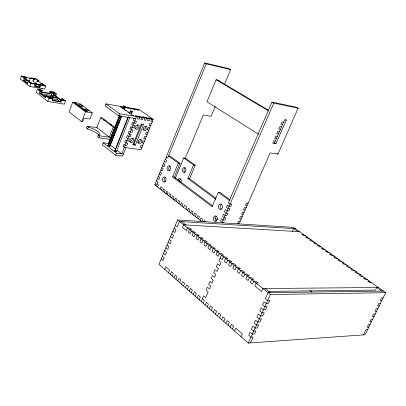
<?xml version="1.0" encoding="UTF-8"?>
<svg xmlns="http://www.w3.org/2000/svg" width="406" height="406" viewBox="0 0 406 406"><rect width="100%" height="100%" fill="white"/><g stroke="black" fill="none" stroke-linecap="round" stroke-linejoin="round"><path stroke-width="0.61" d="M116.745 151.139A1.259 0.345 21.5 0 1 116.42 151.458L116.162 151.413A1.259 0.345 21.5 0 1 114.984 150.956L114.766 150.783L127.961 117.339M114.984 150.956L128.423 116.892M26.37 77.287L25.852 76.886L21.381 76.059L20.3 79.048L29.816 86.473L44.635 89.102L45.736 86.118L42.594 83.722L41.716 83.565L41.6 83.885L40.712 83.205M29.024 81.464L28.156 81.307L27.349 83.519L23.482 80.505L24.279 78.307L21.381 76.059M28.42 81.408L25.03 78.784L25.147 78.465L24.279 78.307M27.933 83.331L24.548 80.698L25.03 78.784M31.729 78.617L31.846 78.302L31.323 77.901L36.104 78.789L39.032 81.017L38.159 80.855L38.042 81.17M30.699 83.169L30.78 82.819L23.218 76.825L35.627 79.114L43.67 85.194L32.064 83.331L30.78 82.819M29.816 86.473L30.917 83.448L28.156 81.307M31.16 83.032L31.16 83.408L31.338 83.113M31.16 83.408L31.216 83.063M31.282 83.458L31.399 83.134M31.343 83.484L31.526 83.184M31.47 83.524L31.587 83.205M31.536 83.545L31.653 83.225M31.597 83.565L31.714 83.245M31.658 83.585L31.775 83.26M50.136 93.811L49.339 93.197L50.009 91.38L50.689 91.898L50.136 93.811L41.559 92.324L42.112 90.391L41.437 89.873L37.464 89.173L36.266 92.441L47.735 101.414L64.285 104.164L65.513 100.896L62.945 98.942L61.885 98.765L61.758 99.089C61.935 100.201 63.539 99.429 62.803 100.211M40.722 85.214L39.915 87.412L39.25 86.899L40.174 84.793L40.722 85.214L45.736 86.118M48.624 97.536C49.212 97.577 48.294 97.044 47.36 96.181L46.264 95.999L45.579 97.861L39.407 93.05L40.087 91.208L37.464 89.173M42.112 90.391L39.225 89.883L41.173 91.396L40.696 93.273L43.371 95.354L57.312 97.739L54.46 95.562L55.018 94.065L53.983 93.278L55.216 94.101L55.333 93.776L53.379 92.512L50.689 91.898M47.233 96.516L47.36 96.181M48.202 97.262L48.324 96.932M48.273 97.318L48.4 96.988M48.355 97.374L48.476 97.039M48.725 97.592L48.847 97.262M48.943 97.704L48.953 97.318M49.055 97.76L49.065 97.374M47.735 101.414L48.969 98.09L46.264 95.999M49.299 97.481L49.669 98.013L50.42 97.882M49.415 97.917L49.415 97.531M49.542 97.963L49.542 97.582M49.669 98.013L49.664 97.633M49.923 98.1L50.045 97.77M50.567 92.223L52.09 92.487L52.207 92.162M50.045 98.14L50.171 97.81M52.09 92.487L52.298 92.182M50.171 98.181L50.293 97.846M52.577 92.243L51.308 95.517L52.389 92.198M52.613 92.614L52.729 92.289M52.455 92.568L52.775 92.299M52.653 92.624L52.902 92.34M52.755 92.654L52.978 92.365M52.856 92.69L53.181 92.436M54.181 93.314L53.161 92.796L53.277 92.477M53.359 92.878L53.43 92.532M53.48 92.928L53.597 92.609M53.496 93.136L53.891 92.06L50.009 91.38M53.815 93.096L53.912 92.761M53.973 93.182L54.059 92.842M54.84 97.673L52.907 96.186L54.186 92.913L54.115 93.273M52.151 98.562L52.272 98.232L50.38 97.871M52.907 96.186L54.297 92.989M54.237 93.355L54.348 93.025M60.91 102.079L60.083 101.444L60.9 99.698L61.6 100.236L60.91 102.079L52.278 100.632L52.968 98.77L52.272 98.232L50.583 97.927M61.25 100.008L55.713 95.78L56.393 93.964L53.891 92.06M62.834 100.191L62.955 99.866M59.936 101.581L57.586 99.78L58.119 98.359L44.168 95.978L45.969 97.379M61.189 100.064L61.758 99.089M61.996 100.231L62.118 99.906L62.874 100.079M62.56 99.698L62.676 99.368L61.885 98.765M62.6 99.861L62.945 98.942M62.722 99.835L62.681 99.374M62.803 99.927L62.803 99.47M62.768 100.231L62.981 99.698M62.757 99.429L62.443 99.724L61.565 99.054M72.765 102.18L69.106 111.878L81.748 121.643L82.657 121.78L84.062 118.095L89.959 119.019L92.309 112.893L79.52 103.322L72.765 102.18L85.514 111.792L92.309 112.893M75.354 104.073L75.77 102.972L74.151 102.698L85.915 111.559L87.544 111.823L75.77 102.972M81.748 121.643L85.514 111.792M96.846 127.641L100.688 117.715L113.259 127.098L109.315 137.177L96.846 127.641L87.183 126.205L86.437 128.144L87.594 129.042A10.033 2.644 21 0 1 98.871 135.137M87.594 129.042L88.341 127.098L87.183 126.205M122.729 106.768L105.925 103.855L105.113 105.946L118.806 115.872L135.705 118.638M88.341 127.098A10.038 2.624 21 0 1 98.14 131.676A10.038 2.624 21 0 1 98.404 134.878L97.638 136.842L98.836 137.771L110.188 139.349M98.836 137.771L99.597 135.802L98.404 134.878M119.125 115.954L108.341 143.48L103.129 142.78L102.337 144.805L115.68 155.249L122.627 156.112L125.982 147.667M118.806 115.872L119.643 113.746L105.925 103.855M110.376 138.867L110.95 137.406L99.597 135.802M111.168 136.847L114.675 127.905M108.032 145.551L107.839 145.216L108.3 145.15L107.823 145.297L108.245 145.693L110.148 146.155L108.032 145.551L119.668 115.867M124.109 109.219L124.419 109.26L125.322 106.951A1.269 0.284 21.4 0 0 125.347 106.59L123.698 105.915A1.269 0.284 21.4 0 0 123.439 106.245L122.546 108.559A1.269 0.289 21.4 0 1 122.79 108.219L122.805 108.219M111.28 137.593L111.96 135.853M114.923 128.301L115.603 126.555M108.245 145.693L119.882 116.004M125.16 106.93L124.195 109.229A1.269 0.289 21.4 0 1 123.013 108.828L122.749 108.691L123.439 106.245M123.013 108.828L123.921 106.524L123.652 106.382M108.818 145.977L120.673 115.695M109.686 146.221L121.551 115.964M110.178 145.236L110.863 143.496M111.772 141.171L112.457 139.431M113.37 137.106L114.512 134.203M115.192 132.457L116.106 130.133M116.791 128.392L117.704 126.068M118.385 124.327L119.755 120.841M124.419 109.26A1.269 0.289 21.4 0 0 124.444 108.894L125.119 107.169M109.899 146.241L121.546 116.568M131.194 114.157L130.894 114.096A1.274 0.289 21.5 0 1 129.712 113.629L129.478 113.487L130.397 111.163A1.274 0.289 21.5 0 1 130.534 110.777L130.793 110.833A1.274 0.289 21.5 0 1 131.701 111.158L132.376 111.564A1.274 0.289 21.5 0 1 132.077 111.823L131.148 114.147A1.274 0.289 21.5 0 0 131.458 113.888L132.011 112.041M129.712 113.629L130.625 111.305L130.397 111.163M129.869 117.41L116.42 151.458M115.68 155.249L116.497 153.189L103.129 142.78M134.188 118.166L133.437 120.064L134.762 121.013L136.457 121.287L135.629 123.368L133.934 123.099L132.61 122.145L131.732 124.373L133.051 125.327L134.746 125.591L133.868 127.814L132.168 127.55L130.849 126.591L129.971 128.809L131.285 129.773L132.985 130.027L132.107 132.244L130.407 131.991L129.093 131.021L128.215 133.234L129.529 134.203L131.229 134.457L130.351 136.665L128.651 136.416L127.342 135.447L126.469 137.649L127.773 138.629L129.473 138.872L128.6 141.075L126.9 140.836L125.596 139.857L124.723 142.054L126.022 143.039L127.728 143.272L126.855 145.47L125.149 145.241L123.85 144.257L122.982 146.449L124.277 147.439L141.044 149.672L153.235 119.318L139.349 109.645L124.972 107.154M135.355 145.17L132.929 144.851L141.227 124.043L143.648 124.414L135.355 145.17L134.046 144.191L142.09 124.043M200.077 220.245L201.026 218.017L202.614 219.255L201.665 221.483L154.793 184.857L204.715 62.935L229.04 68.685L230.603 69.578L224.264 84.768M156.208 185.958L157.954 181.705L156.533 180.609M230.603 69.578L206.273 63.843L167.622 158.122L166.176 157.061M157.624 187.07L158.502 184.938L157.081 183.837M160.005 188.927L160.883 186.79L162.319 187.907L161.436 190.049M162.877 191.17L163.76 189.029L165.206 190.155L164.318 192.302M172.606 176.899L178.305 163.116L180.025 163.329L174.331 177.087L172.606 176.899L212.145 206.684L218.301 192.317L220.027 192.49L230.136 199.853M167.226 194.57L168.114 192.419L166.658 191.287L165.77 193.434L166.922 193.54M175.245 178.361L183.705 157.944L185.364 158.157L195.2 165.217L189.541 178.741L187.871 178.559L193.54 165.009L195.2 165.217M219.387 80.469L216.119 79.749L206.974 101.81L258.637 134.29M168.688 195.712L169.581 193.555L171.048 194.697L170.15 196.859M185.364 158.157L203.315 114.908L211.105 116.304L215.246 106.377M171.621 198.006L172.525 195.844L174.001 196.996L173.103 199.163L174.255 199.26M174.585 200.32L175.488 198.153L176.98 199.316L176.072 201.488M177.569 202.655L178.478 200.478L179.894 201.584L178.985 203.761M180.487 204.939L181.406 202.756L182.918 203.934L182 206.121M177.595 219.956L158.949 264.331L248.264 343.065L365.095 334.783L385.7 292.69L293.472 227.385L177.595 219.956L270.401 294.538L385.7 292.69M183.517 207.304L184.441 205.116L186.983 207.096L186.06 209.293L187.217 209.379M187.592 210.491L188.521 208.288L190.064 209.491L189.13 211.693M164.79 269.482L165.912 266.833L169.586 270.061L168.46 272.715M190.678 212.901L191.612 210.694L193.165 211.902L192.226 214.109M193.784 215.327L194.723 213.114L196.291 214.332L195.347 216.55M170.312 274.349L171.439 271.685L173.301 273.314L172.169 275.984M196.92 217.778L197.864 215.556L199.442 216.784L198.493 219.007M174.032 277.628L175.174 274.958L177.052 276.603L175.91 279.282M177.792 280.942L178.939 278.262L180.837 279.922L179.685 282.612M203.736 221.615L204.213 220.499L205.725 221.676M181.589 284.291L182.746 281.597L184.659 283.276L183.502 285.976M185.42 287.666L186.587 284.966L188.521 286.661L187.354 289.371M189.292 291.082L190.465 288.367L192.419 290.077L191.241 292.797M240.235 221.174L238.555 221.062L237.576 223.305L239.251 223.412L270.142 152.9L277.953 154.067L298.141 108.229L296.314 107.184L271.944 102.084L228.421 202.736L230.111 203.974L231.841 204.127L230.847 206.421L229.111 206.278L227.426 205.035L226.431 207.329L228.116 208.577L229.852 208.714L228.857 211.008L227.121 210.871L225.442 209.623L224.452 211.912L226.132 213.165L227.862 213.297L226.873 215.581L225.137 215.454L223.462 214.195L222.478 216.479L224.148 217.743L225.883 217.865L224.894 220.143L223.158 220.027L221.488 218.758L220.504 221.037L222.173 222.31L223.909 222.422M222.173 222.31L273.771 103.149L298.141 108.229M193.2 294.528L194.383 291.802L196.357 293.533L195.169 296.263M197.149 298.004L198.341 295.269L200.331 297.014L199.138 299.76M201.137 301.521L203.594 295.893L205.614 297.649L208.146 291.858L206.121 290.112L207.385 287.215L209.42 288.955L210.694 286.047L208.654 284.312L209.922 281.404L211.968 283.134L213.241 280.216L211.196 278.491L212.47 275.578L214.525 277.293L215.804 274.365L213.749 272.654L215.028 269.726L217.088 271.431L218.372 268.498L216.307 266.798L217.591 263.859L219.661 265.554L220.95 262.606L218.875 260.916L221.392 255.156L223.564 255.217L221.488 253.552L219.316 253.486L218.093 256.298L216.028 254.628L217.251 251.827L219.423 251.893L217.367 250.243L215.195 250.172L213.977 252.974L211.937 251.324L213.15 248.528L215.317 248.604L213.282 246.975L211.115 246.894L209.907 249.68L207.887 248.051L209.09 245.265L211.257 245.351L209.242 243.732L207.075 243.646L205.878 246.427L203.878 244.808L205.071 242.037L207.238 242.128L205.243 240.525L203.076 240.433L201.889 243.199L199.904 241.595L201.092 238.835L203.254 238.936L201.28 237.353L199.113 237.251L197.935 240.007L195.971 238.418L197.149 235.668L199.31 235.774L197.357 234.206L195.195 234.1L194.022 236.84L192.079 235.272L193.246 232.531L195.408 232.643L193.469 231.09L191.307 230.978L190.145 233.709L188.222 232.156L189.384 229.426L191.541 229.547L189.622 228.005L187.465 227.883L186.308 230.608L182.507 227.538L183.654 224.822L299.577 231.709M203.142 303.292L204.35 300.536L202.335 298.775M274.314 143.374L284.626 119.831L286.26 120.146L275.958 143.638L272.665 143.11L273.69 140.765L275.339 141.034M205.162 305.068L206.37 302.313L208.405 304.094L207.192 306.86M209.227 308.656L210.45 305.885L212.5 307.687L211.277 310.463M213.338 312.275L214.566 309.499L216.642 311.316L215.408 314.102M217.489 315.934L218.727 313.143L220.823 314.98L219.58 317.776M221.681 319.629L222.93 316.827L225.046 318.685L223.792 321.491M225.919 323.364L227.172 320.552L229.314 322.425L228.05 325.247M230.197 327.14L231.466 324.313L233.623 326.206L232.354 329.038M234.521 330.951L235.795 328.114L242.382 333.884L241.088 336.741M292.224 231.846L293.69 228.614L297.913 231.608M248.264 343.065L270.401 294.538M250.461 342.908L253.146 337.036L250.949 337.178L248.7 335.214L250.071 332.199L252.324 334.153L254.521 334.021L255.902 331.002L253.704 331.129L251.446 329.18L252.821 326.155L255.09 328.099L257.282 327.977L258.663 324.952L256.475 325.064L254.202 323.125L255.582 320.09L257.861 322.019L260.053 321.917L261.439 318.877L259.251 318.974L256.968 317.05L258.353 314L260.647 315.919L262.829 315.832L264.225 312.782L262.037 312.864L259.744 310.95L261.134 307.89L263.438 309.798L265.62 309.722L267.021 306.662L264.839 306.728L262.53 304.83L263.925 301.76L266.24 303.652L268.422 303.597L269.823 300.521L267.645 300.572L265.326 298.689L268.067 292.665L383.416 291.072M363.436 334.899L365.943 329.773L367.603 329.667M42.376 88.305L42.046 88.305M368.887 327.043L367.227 327.145L368.516 324.511L370.17 324.414M371.46 321.785L369.805 321.877L371.094 319.233L372.749 319.152M374.043 316.507L372.388 316.589L373.687 313.94L375.337 313.868M376.631 311.219L374.982 311.285L376.281 308.626L377.93 308.565M379.229 305.911L377.585 305.967L378.889 303.297L380.529 303.252M381.833 300.587L380.194 300.628L381.503 297.953L383.142 297.918M268.833 291.381L375.504 290.067L376.743 287.519L381.777 291.097M378.382 287.504L262.936 288.539L261.606 291.467L254.79 285.956L256.1 283.043L258.277 283.038L256.019 281.231L253.846 281.231L252.537 284.139L250.299 282.332L251.603 279.429L253.775 279.435L251.547 277.648L249.37 277.638L248.076 280.531L245.863 278.744L247.152 275.857L249.325 275.867L247.117 274.096L244.945 274.08L243.661 276.963L241.468 275.192L242.747 272.314L244.925 272.335L242.737 270.584L240.565 270.558L239.286 273.431L237.119 271.675L238.388 268.813L240.565 268.843L238.398 267.107L236.226 267.072L234.962 269.934L232.816 268.199L234.074 265.346L236.246 265.382L234.105 263.667L231.933 263.626L230.679 266.473L228.553 264.753L229.806 261.911L231.978 261.956L229.857 260.261L227.685 260.21L226.441 263.042L224.335 261.347L225.579 258.515L227.751 258.571L225.65 256.886L223.483 256.831L222.244 259.652L220.164 257.972M371.663 282.749L370.018 282.754L367.8 281.18L369.445 281.18M367.237 279.612L365.588 279.612L363.39 278.049L365.035 278.059M362.847 276.506L361.198 276.496L359.021 274.953L360.67 274.963M358.498 273.426L356.849 273.411L354.687 271.878L356.341 271.898M354.189 270.376L352.54 270.355L350.398 268.838L352.048 268.863M349.921 267.351L348.267 267.326L346.145 265.818L347.8 265.849M345.684 264.357L344.029 264.321L341.928 262.829L343.583 262.865M341.492 261.383L339.832 261.342L337.751 259.865L339.406 259.911M337.33 258.439L335.676 258.394L333.61 256.927L335.265 256.978M333.209 255.521L331.55 255.47L329.505 254.014L331.164 254.07M329.124 252.628L327.464 252.568L325.434 251.131L327.094 251.192M325.074 249.761L323.409 249.695L321.4 248.269L323.059 248.335M321.06 246.914L319.395 246.848L317.401 245.432L319.065 245.503M317.076 244.097L315.411 244.021L313.437 242.621L315.097 242.697M313.127 241.301L311.463 241.22L309.504 239.829L311.169 239.916M309.215 238.53L307.55 238.444L305.606 237.068L307.271 237.155M305.337 235.784L303.673 235.693L301.744 234.328L303.409 234.419M295.36 228.72L179.462 221.458L177.138 226.979L175.275 225.467M33.591 79.662L34.053 79.784M241.215 218.935L239.535 218.819L240.519 216.571L242.199 216.692M243.179 214.449L241.504 214.322L242.489 212.069L244.163 212.196M245.153 209.948L243.478 209.811L244.468 207.552L246.137 207.694M247.127 205.436L245.457 205.294L246.447 203.025L248.117 203.173M154.793 184.857L155.94 184.969M125.322 106.951L125.099 106.925A1.269 0.284 21.4 0 1 123.921 106.524M116.497 153.189L123.439 154.067M132.838 144.028L134.046 144.191M141.912 147.51L140.258 147.287L141.131 145.12L142.78 145.348M137.741 142.648C139.507 142.77 141.07 140.588 140.349 138.948M143.648 143.181L141.998 142.948L142.871 140.775L144.521 141.014M145.394 138.842L143.744 138.603L144.617 136.426L146.267 136.665M147.139 134.487L145.49 134.244L146.368 132.062L148.017 132.31M113.259 127.098L114.893 127.347L102.307 117.973L100.688 117.715M148.89 130.128L147.246 129.874L148.124 127.687L149.768 127.941M110.077 124.723L111.706 124.972M103.789 120.029L105.413 120.288M150.646 125.753L149.002 125.495L149.88 123.302L151.529 123.566M152.407 121.374L150.763 121.105L151.59 119.044L150.25 118.11L148.601 117.836L149.936 118.77L149.114 120.836L147.454 120.562L148.281 118.496L146.947 117.562L145.287 117.283L146.622 118.222L145.795 120.293L144.125 120.019L144.952 117.943L143.617 117.009L141.948 116.73L143.282 117.669L142.455 119.745L140.775 119.471L141.603 117.39L140.268 116.451L138.588 116.167L139.918 117.111L139.091 119.191L137.39 118.938L138.228 116.826L136.898 115.888L135.203 115.603L136.533 116.547L121.734 153.854L117.268 150.398M119.643 113.746L153.235 119.318M52.069 100.099L60.083 101.444M276.364 138.69L274.72 138.416L275.745 136.066L277.394 136.345M60.9 99.698L62.118 99.906M50.75 98.247L52.024 98.465M60.651 99.927L61.534 100.079M50.877 98.348L51.724 98.491M48.969 98.09L52.968 98.77M61.6 100.236L65.513 100.896M52.734 98.957L57.586 99.78M278.425 133.995L276.775 133.711L277.811 131.351L279.455 131.64M54.46 95.562L55.713 95.78M39.407 93.05L40.696 93.273M124.576 107.773L125.703 107.971L124.845 107.362M40.813 93.71L51.308 95.517M39.681 90.315L41.991 90.716M42.112 90.812L39.423 90.34L41.255 91.756M50.694 92.314L52.176 92.502M55.333 93.776L56.393 93.964M40.087 91.208L41.173 91.396M41.376 91.812L49.339 93.197M280.485 129.286L278.841 128.991L279.876 126.626L281.52 126.926M34.591 86.067L36.373 86.387L34.911 85.26M39.25 86.899L37.433 86.574L35.002 84.702M39.915 87.412L34.667 86.478L35.474 84.265L34.926 83.844M30.917 83.448L40.057 85.113M24.482 80.19L27.816 80.794M23.482 80.505L24.548 80.698M282.556 124.566L280.911 124.261L281.947 121.891L283.591 122.201M129.702 113.117L129.58 113.091A1.274 0.289 21.5 0 0 129.478 113.487M132.067 111.823L131.813 111.767A1.274 0.289 21.5 0 1 130.625 111.305M30.734 86.3L30.846 86.26M51.354 95.466L53.1 96.222M29.085 80.535L29.425 80.561L29.07 80.352M33.749 79.708L33.602 79.754M33.145 81.276L33.48 81.296L33.13 81.093M277.049 153.554L277.953 154.067M204.715 62.935L206.273 63.843M271.944 102.084L273.771 103.149M285.357 119.608L286.26 120.146M217.753 80.109L268.721 110.381M216.119 79.749L268.706 111.026M274.182 142.526L275.958 143.638M114.781 150.793L114.766 150.783A1.259 0.345 21.5 0 1 114.715 150.347C114.106 150.819 116.913 152.017 116.75 151.108M122.455 108.503L122.749 108.691M137.71 109.361L139.004 110.265L137.36 109.98L136.066 109.077M134.422 108.793L135.711 109.696L134.056 109.412L132.767 108.509M131.108 108.219L132.397 109.123L130.732 108.838L129.443 107.93M127.773 107.641L129.057 108.549L127.382 108.26L126.093 107.351M183.705 157.944L193.54 165.009M180.025 163.329L170.221 156.183L168.505 155.96L178.305 163.116M218.301 192.317L229.415 200.437M165.293 159.213L166.739 160.279L165.856 162.43L164.415 161.365M189.541 178.741L215.972 198.29M187.871 178.559L215.825 199.27M163.532 163.511L164.973 164.582L164.09 166.734L162.654 165.658M174.331 177.087L212.881 206.07M161.776 167.8L163.212 168.881L162.329 171.022L160.898 169.941M160.025 172.083L161.451 173.164L160.578 175.306L159.152 174.215M214.962 217.941L217.469 219.859M309.895 290.534L311.904 292.066M58.119 98.359L60.519 100.196M158.279 176.351L159.7 177.442L158.827 179.574L157.406 178.483M38.149 84.752L40.138 86.28M110.325 145.018L115.284 148.86M47.436 96.547L48.405 97.298M181.619 221.59L185.811 224.954M265.108 288.519L270.244 292.635M174.098 228.284L175.955 229.801L174.768 232.618L172.915 231.09M171.738 233.897L173.585 235.429L172.408 238.231L170.561 236.698M169.388 239.494L171.225 241.037L170.048 243.833L168.211 242.286M167.044 245.072L168.876 246.625L167.703 249.411L165.871 247.853M164.704 250.634L166.531 252.197L165.359 254.978L163.542 253.405M162.38 256.176L164.191 257.749L163.029 260.52L161.218 258.942M137.563 124.825A2.421 1.705 -54.2 0 1 137.005 127.261A2.421 1.705 -54.2 0 1 134.822 128.357M145.693 126.119A2.4 1.675 -54.4 0 1 145.109 128.535A2.4 1.675 -54.4 0 1 142.958 129.6M132.326 138.03A2.385 1.67 -53.3 0 1 131.777 140.415A2.385 1.67 -53.3 0 1 129.631 141.506M169.612 170.718A2.558 1.791 -83.5 0 1 168.774 168.257A2.558 1.791 -83.5 0 1 170.124 166.029M164.993 181.924A2.548 1.776 -84.2 0 1 164.166 179.457A2.548 1.776 -84.2 0 1 165.506 177.244M221.143 209.273A2.735 2.03 -86.5 0 1 220.169 206.593A2.735 2.03 -86.5 0 1 221.671 204.259M216.048 221.097A2.73 2.015 -87.3 0 1 215.084 218.403A2.73 2.015 -87.3 0 1 216.576 216.093M179.35 181.386A2.507 1.781 -84.4 0 1 180.706 178.884M184.801 172.464A2.512 1.791 -83.6 0 1 183.954 170.043A2.512 1.791 -83.6 0 1 185.298 167.851M177.94 179.944A2.512 1.781 -84.4 0 1 180.396 178.863A2.512 1.781 -84.4 0 1 181 182.243M126.479 110.584L125.18 110.107L126.479 110.584M121.881 107.316L120.587 106.839L121.881 107.316M138.045 141.516C137.177 144.556 141.582 143.841 141.76 141.445C142.633 138.395 138.223 139.111 138.045 141.516M36.357 83.382L35.733 83.174L36.357 83.382M36.149 83.611L35.525 83.403L36.149 83.611M35.368 83.002L34.698 82.778L35.368 83.002M37.621 81.718L36.941 81.489L37.621 81.718M33.596 80.982L32.911 80.748L33.596 80.982M34.348 79.601L33.668 79.373L34.348 79.601M29.537 80.236L28.851 80.007L29.537 80.236M30.323 78.86L29.638 78.632L30.323 78.86M26.268 78.114L25.583 77.886L26.268 78.114M133.432 115.568L132.123 115.04L133.432 115.568M128.738 112.234L127.438 111.706L128.738 112.234M131.925 142.323A2.39 1.67 -53.3 0 0 133.412 138.608A2.39 1.67 -53.3 0 0 130.027 140.085A2.39 1.67 -53.3 0 0 131.925 142.323M137.147 129.159A2.426 1.705 -54.2 0 0 138.659 125.368A2.426 1.705 -54.2 0 0 135.234 126.845A2.426 1.705 -54.2 0 0 137.147 129.159M145.267 130.412A2.406 1.675 -54.4 0 0 146.805 126.662A2.406 1.675 -54.4 0 0 143.425 128.093A2.406 1.675 -54.4 0 0 145.267 130.412M165.44 181.193A2.553 1.776 -84.2 0 0 164.709 176.996A2.553 1.776 -84.2 0 0 162.471 180.269A2.553 1.776 -84.2 0 0 165.44 181.193M170.078 169.936A2.558 1.786 -83.5 0 0 169.338 165.744A2.558 1.786 -83.5 0 0 167.084 169.048A2.558 1.786 -83.5 0 0 170.078 169.936M185.319 171.702A2.517 1.791 -83.6 0 0 184.568 167.576A2.517 1.791 -83.6 0 0 182.324 170.825A2.517 1.791 -83.6 0 0 185.319 171.702M221.874 208.613A2.74 2.03 -86.4 0 0 220.991 204.071A2.74 2.03 -86.4 0 0 218.479 207.522A2.74 2.03 -86.4 0 0 221.874 208.613M216.753 220.488A2.735 2.015 -87.3 0 0 215.88 215.946A2.735 2.015 -87.3 0 0 213.389 219.357A2.735 2.015 -87.3 0 0 216.753 220.488M79.459 105.464A2.197 0.528 20.8 0 0 82.824 106.331A2.197 0.528 20.8 0 0 80.104 104.738A2.197 0.528 20.8 0 0 79.459 105.464M85.361 109.899A2.218 0.538 20.9 0 0 88.747 110.767A2.218 0.538 20.9 0 0 85.986 109.148A2.218 0.538 20.9 0 0 85.361 109.899"/></g></svg>
